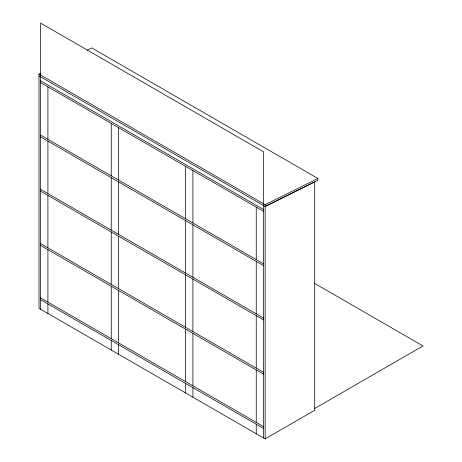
<?xml version="1.0" encoding="UTF-8"?>
<svg xmlns="http://www.w3.org/2000/svg" width="462" height="462" viewBox="0 0 462 462"><rect width="100%" height="100%" fill="white"/><g stroke="black" fill="none" stroke-linecap="round" stroke-linejoin="round"><path stroke-width="0.69" d="M38.999 75.912L265.153 206.485L314.714 181.855L314.714 410.285L265.153 438.9L38.999 308.327L38.999 74.099L40.927 73.14M87.231 50.144L91.73 47.909L317.891 178.482L317.781 180.353L265.153 206.485M314.651 408.512L423.001 345.957L314.304 283.2M38.999 74.099L265.153 204.672L317.891 178.482M40.564 80.804L263.588 209.563M40.564 82.617L263.588 211.377M40.564 135.071L263.588 263.831M40.564 136.885L263.588 265.644M40.564 189.345L263.588 318.104M40.564 191.158L263.588 319.918M40.564 243.613L263.588 372.372M40.564 245.426L263.588 374.185M40.564 297.886L263.588 426.645M40.564 299.699L263.588 428.459M265.153 204.672L265.153 438.9M263.588 437.993L263.588 151.859L40.564 23.1L40.564 309.234M256.243 207.138L256.243 259.592M256.243 261.405L256.243 313.865M256.243 315.679L256.243 368.133M256.243 369.947L256.243 422.407M256.243 424.214L256.243 433.754M192.92 170.576L192.92 223.03M192.92 224.844L192.92 277.304M192.92 279.117L192.92 331.572M192.92 333.385L192.92 385.845M192.92 387.658L192.92 397.193M185.574 166.337L185.574 218.792M185.574 220.605L185.574 273.065M185.574 274.878L185.574 327.333M185.574 329.146L185.574 381.606M185.574 383.42L185.574 392.954M118.578 127.656L118.578 180.111M118.578 181.924L118.578 234.384M118.578 236.198L118.578 288.652M118.578 290.465L118.578 342.925M118.578 344.739L118.578 354.273M111.232 123.418L111.232 175.872M111.232 177.685L111.232 230.145M111.232 231.959L111.232 284.413M111.232 286.226L111.232 338.686M111.232 340.5L111.232 350.034M47.909 86.856L47.909 139.316M47.909 141.124L47.909 193.584M47.909 195.397L47.909 247.851M47.909 249.665L47.909 302.125M47.909 303.938L47.909 313.473"/></g></svg>
